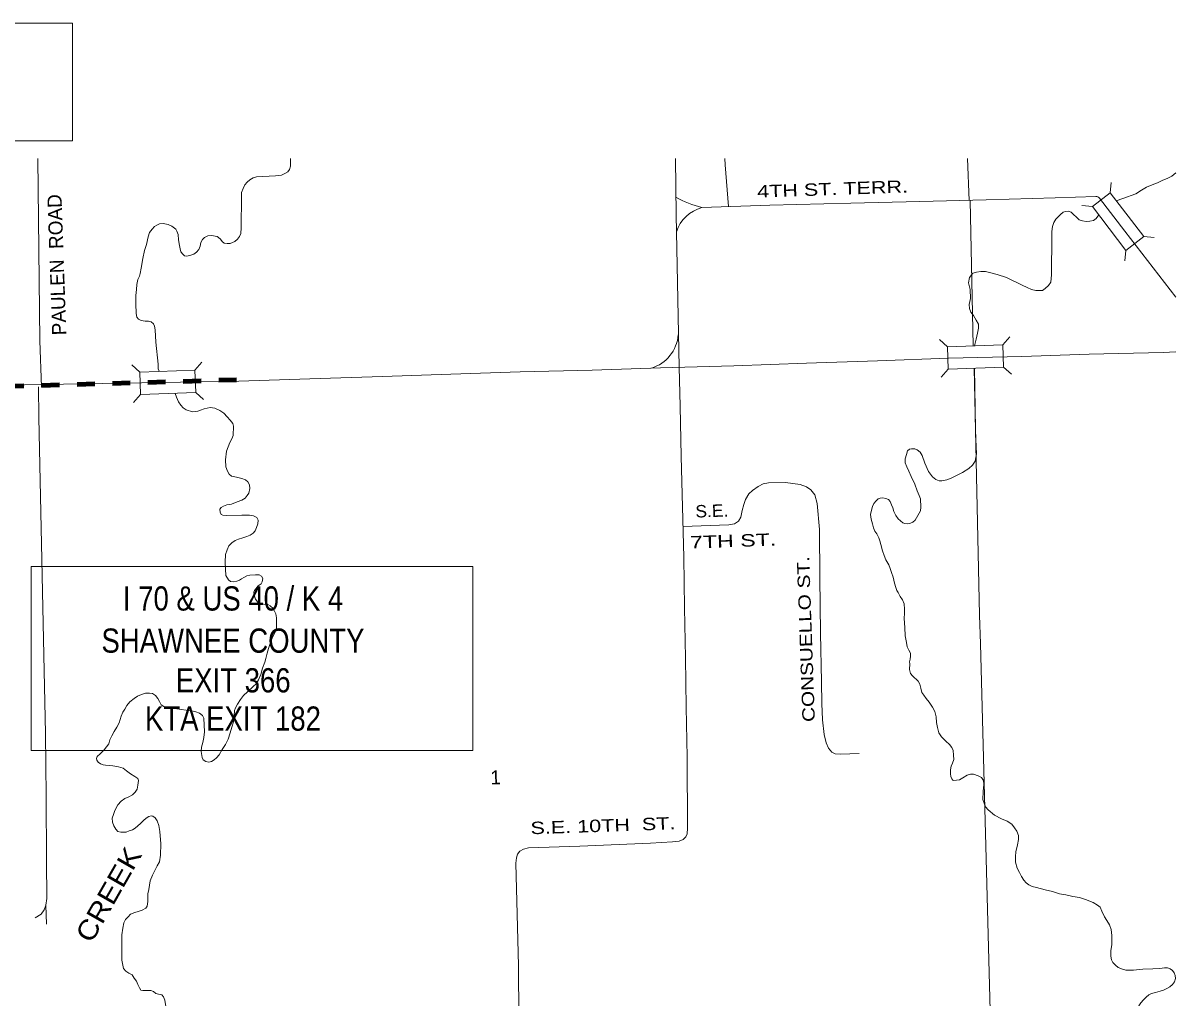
# Model space of a CAD drawing. Extents: x 33535.1 to 33560, y -5910.4 to -5897.8.
# Drawn here: x 33550.86 to 33557.37, y -5904.11 to -5898.61 of the extents above; entities that cross this region are included whole.
import ezdxf
from ezdxf.enums import TextEntityAlignment as Align

# ---------------------------------------------------------------- set-up
doc = ezdxf.new("R2010")
doc.units = 0
doc.header["$LTSCALE"] = 0.032
doc.linetypes.add('SHORT_DASHED', pattern=[2.7, 1.5, -1.2])
for name, color, linetype, lineweight in [('15', 7, 'SHORT_DASHED', 60), ('19', 7, 'Continuous', 13), ('3', 7, 'Continuous', 13), ('60', 7, 'Continuous', 13)]:
    doc.layers.add(name, color=color, linetype=linetype, lineweight=lineweight)
doc.layers.add('43', color=7, linetype='Continuous')

msp = doc.modelspace()

# ---------------------------------------------------------------- linework, layer by layer
at = {"layer": '15', "lineweight": 106}
msp.add_lwpolyline([(33548.156, -5900.751), (33549.763, -5900.687), (33552.121, -5900.62)], dxfattribs=at)
at = {"layer": '3'}
for points in [[(33549.541, -5898.608), (33551.137, -5898.608), (33551.137, -5899.272), (33549.541, -5899.272)], [(33550.903, -5901.676), (33553.396, -5901.676), (33553.396, -5902.713), (33550.903, -5902.713)]]:
    msp.add_lwpolyline(points, close=True, dxfattribs=at)
at = {"layer": '60'}
for p, q in [((33550.941, -5899.372), (33550.952, -5900.402)), ((33554.54, -5899.372), (33554.544, -5899.69)), ((33554.821, -5899.408), (33554.819, -5899.372)), ((33554.821, -5899.408), (33554.84, -5899.644)), ((33556.189, -5899.372), (33556.198, -5899.609)), ((33557.001, -5899.507), (33556.995, -5899.566)), ((33556.222, -5900.429), (33556.204, -5899.609)), ((33557.077, -5899.783), (33556.935, -5899.597)), ((33554.561, -5900.551), (33554.544, -5899.69)), ((33554.69, -5899.649), (33555.073, -5899.636)), ((33556.894, -5899.643), (33556.835, -5899.638)), ((33557.077, -5899.783), (33557.366, -5900.155)), ((33557.244, -5899.819), (33557.184, -5899.813)), ((33557.084, -5899.891), (33557.078, -5899.95)), ((33550.961, -5900.662), (33550.952, -5900.402)), ((33556.076, -5900.435), (33556.032, -5900.395)), ((33556.388, -5900.424), (33556.428, -5900.379)), ((33551.516, -5900.578), (33551.471, -5900.538)), ((33551.828, -5900.567), (33551.867, -5900.522)), ((33556.041, -5900.606), (33556.081, -5900.561)), ((33556.257, -5901.95), (33556.226, -5900.556)), ((33556.437, -5900.59), (33556.393, -5900.551)), ((33551.481, -5900.749), (33551.52, -5900.705)), ((33551.876, -5900.733), (33551.832, -5900.694)), ((33556.257, -5901.95), (33556.263, -5902.111)), ((33556.263, -5902.111), (33556.361, -5905.83)), ((33550.99, -5903.336), (33550.988, -5902.971)), ((33550.989, -5903.695), (33550.987, -5903.586))]:
    msp.add_line(p, q, dxfattribs=at)
for points in [[(33552.367, -5899.372), (33552.368, -5899.376), (33552.367, -5899.415), (33552.361, -5899.435), (33552.352, -5899.448), (33552.335, -5899.458), (33552.317, -5899.466), (33552.282, -5899.471), (33552.175, -5899.476)], [(33552.175, -5899.476), (33552.156, -5899.481), (33552.138, -5899.492), (33552.123, -5899.506), (33552.109, -5899.522), (33552.1, -5899.541), (33552.09, -5899.564), (33552.091, -5899.596), (33552.09, -5899.649)], [(33557.139, -5899.571), (33557.172, -5899.552), (33557.2, -5899.535), (33557.231, -5899.521), (33557.262, -5899.509), (33557.292, -5899.495), (33557.317, -5899.485), (33557.342, -5899.472), (33557.366, -5899.454)], [(33555.073, -5899.636), (33555.53, -5899.625), (33555.92, -5899.616), (33556.294, -5899.606), (33556.685, -5899.595), (33556.914, -5899.587)], [(33557.029, -5899.611), (33557.067, -5899.598), (33557.139, -5899.571)], [(33552.09, -5899.649), (33552.088, -5899.701), (33552.089, -5899.763), (33552.087, -5899.796)], [(33556.664, -5899.973), (33556.665, -5899.865), (33556.665, -5899.784), (33556.669, -5899.756), (33556.677, -5899.734), (33556.688, -5899.715), (33556.714, -5899.689)], [(33556.714, -5899.689), (33556.729, -5899.676), (33556.743, -5899.671), (33556.758, -5899.669), (33556.775, -5899.675), (33556.788, -5899.688), (33556.804, -5899.704), (33556.819, -5899.718), (33556.839, -5899.724), (33556.859, -5899.728), (33556.88, -5899.727), (33556.9, -5899.723), (33556.916, -5899.712), (33556.93, -5899.69)], [(33551.72, -5899.771), (33551.697, -5899.755), (33551.676, -5899.745), (33551.648, -5899.74), (33551.628, -5899.741), (33551.613, -5899.748), (33551.599, -5899.757), (33551.587, -5899.771), (33551.572, -5899.791), (33551.564, -5899.815), (33551.555, -5899.858)], [(33551.72, -5899.771), (33551.726, -5899.783), (33551.733, -5899.802), (33551.735, -5899.831), (33551.74, -5899.864), (33551.744, -5899.882), (33551.749, -5899.899), (33551.759, -5899.912), (33551.769, -5899.921), (33551.782, -5899.923), (33551.804, -5899.919), (33551.822, -5899.912), (33551.837, -5899.901), (33551.849, -5899.887), (33551.857, -5899.867), (33551.862, -5899.846), (33551.87, -5899.829), (33551.882, -5899.818), (33551.9, -5899.809), (33551.921, -5899.807), (33551.953, -5899.812)], [(33552.087, -5899.796), (33552.08, -5899.813), (33552.069, -5899.827), (33552.054, -5899.84), (33552.04, -5899.847), (33552.026, -5899.852), (33552.009, -5899.853), (33551.993, -5899.851), (33551.982, -5899.841), (33551.972, -5899.827), (33551.961, -5899.818), (33551.953, -5899.812)], [(33551.555, -5899.858), (33551.544, -5899.891), (33551.534, -5899.937), (33551.525, -5899.992)], [(33551.525, -5899.992), (33551.519, -5900.021), (33551.514, -5900.036)], [(33556.207, -5900.162), (33556.205, -5900.112), (33556.195, -5900.075), (33556.201, -5900.044), (33556.22, -5900.02), (33556.24, -5900.014), (33556.265, -5900.01), (33556.29, -5900.01), (33556.321, -5900.017), (33556.357, -5900.027), (33556.41, -5900.044), (33556.498, -5900.087)], [(33556.498, -5900.087), (33556.526, -5900.101), (33556.55, -5900.111), (33556.575, -5900.117), (33556.595, -5900.118), (33556.613, -5900.117), (33556.628, -5900.107), (33556.646, -5900.09), (33556.659, -5900.07), (33556.664, -5900.03), (33556.664, -5899.973)], [(33551.514, -5900.036), (33551.506, -5900.056), (33551.5, -5900.083), (33551.497, -5900.111), (33551.495, -5900.145), (33551.494, -5900.193), (33551.496, -5900.248)], [(33556.229, -5900.429), (33556.239, -5900.392), (33556.246, -5900.358), (33556.252, -5900.33), (33556.251, -5900.307), (33556.239, -5900.285), (33556.223, -5900.259), (33556.208, -5900.24), (33556.2, -5900.22), (33556.199, -5900.197), (33556.207, -5900.162)], [(33551.496, -5900.248), (33551.5, -5900.268), (33551.509, -5900.28), (33551.525, -5900.287), (33551.547, -5900.29), (33551.566, -5900.291), (33551.581, -5900.295), (33551.594, -5900.306), (33551.6, -5900.318), (33551.603, -5900.34), (33551.607, -5900.41), (33551.62, -5900.534)], [(33550.094, -5900.664), (33552.076, -5900.63), (33552.476, -5900.617), (33552.886, -5900.603), (33553.272, -5900.59), (33553.663, -5900.577), (33554.071, -5900.567), (33554.456, -5900.554), (33554.87, -5900.543), (33555.28, -5900.528), (33555.681, -5900.515), (33556.082, -5900.499), (33556.496, -5900.49), (33556.877, -5900.477), (33557.294, -5900.467), (33557.366, -5900.463)], [(33551.62, -5900.534), (33551.621, -5900.562), (33551.628, -5900.574)], [(33554.4, -5903.236), (33554.523, -5903.23), (33554.562, -5903.225), (33554.584, -5903.216), (33554.599, -5903.202), (33554.607, -5903.184), (33554.609, -5903.152), (33554.606, -5902.752), (33554.601, -5902.469), (33554.597, -5902.191), (33554.591, -5901.909), (33554.587, -5901.622), (33554.581, -5901.338), (33554.573, -5901.055), (33554.568, -5900.77), (33554.561, -5900.551)], [(33556.235, -5900.901), (33556.23, -5900.667), (33556.229, -5900.556)], [(33550.988, -5902.971), (33550.984, -5902.618), (33550.984, -5902.618), (33550.976, -5902.264), (33550.97, -5901.906), (33550.961, -5901.547), (33550.955, -5901.191), (33550.947, -5900.834), (33550.944, -5900.662)], [(33551.717, -5900.698), (33551.724, -5900.72), (33551.735, -5900.745), (33551.748, -5900.764), (33551.762, -5900.779), (33551.779, -5900.791), (33551.815, -5900.802)], [(33551.815, -5900.802), (33551.831, -5900.801), (33551.845, -5900.799), (33551.86, -5900.792), (33551.879, -5900.785), (33551.897, -5900.781), (33551.913, -5900.778)], [(33552.046, -5900.884), (33552.042, -5900.868), (33552.027, -5900.849), (33552.009, -5900.83), (33551.991, -5900.81), (33551.969, -5900.794), (33551.94, -5900.782), (33551.913, -5900.778)], [(33552.006, -5901.025), (33552.015, -5900.999), (33552.025, -5900.976), (33552.037, -5900.954), (33552.043, -5900.936), (33552.046, -5900.884)], [(33556.161, -5901.144), (33556.196, -5901.122), (33556.217, -5901.104), (33556.233, -5901.08), (33556.241, -5901.039), (33556.237, -5900.957), (33556.235, -5900.901)], [(33552.035, -5901.165), (33552.021, -5901.155), (33552.011, -5901.137), (33552.003, -5901.112), (33552, -5901.073), (33552.006, -5901.025)], [(33555.905, -5901.249), (33555.892, -5901.211), (33555.871, -5901.167), (33555.858, -5901.138), (33555.846, -5901.112), (33555.838, -5901.09), (33555.837, -5901.067), (33555.845, -5901.044), (33555.851, -5901.023), (33555.861, -5901.014), (33555.874, -5901.012), (33555.891, -5901.011), (33555.906, -5901.016), (33555.922, -5901.03), (33555.933, -5901.049), (33555.949, -5901.092), (33555.969, -5901.139), (33555.992, -5901.17), (33556.011, -5901.184), (33556.029, -5901.191), (33556.045, -5901.191), (33556.073, -5901.186), (33556.097, -5901.176), (33556.161, -5901.144)], [(33551.968, -5901.352), (33551.976, -5901.343), (33551.99, -5901.335), (33552.007, -5901.328), (33552.034, -5901.323), (33552.067, -5901.31), (33552.092, -5901.301), (33552.111, -5901.29), (33552.123, -5901.275), (33552.133, -5901.262), (33552.137, -5901.236), (33552.135, -5901.214), (33552.127, -5901.198), (33552.113, -5901.187), (33552.092, -5901.179), (33552.063, -5901.172), (33552.035, -5901.165)], [(33555.008, -5901.223), (33554.975, -5901.247), (33554.955, -5901.266), (33554.936, -5901.298), (33554.926, -5901.326), (33554.918, -5901.359), (33554.909, -5901.396), (33554.897, -5901.42), (33554.874, -5901.434), (33554.842, -5901.441), (33554.583, -5901.45)], [(33555.008, -5901.223), (33555.036, -5901.209), (33555.066, -5901.204), (33555.161, -5901.201), (33555.244, -5901.213), (33555.28, -5901.225), (33555.305, -5901.242), (33555.328, -5901.271), (33555.341, -5901.32), (33555.354, -5901.467), (33555.356, -5901.74), (33555.359, -5902.052), (33555.365, -5902.326)], [(33555.905, -5901.249), (33555.916, -5901.274), (33555.924, -5901.293), (33555.926, -5901.34), (33555.923, -5901.361), (33555.901, -5901.401)], [(33555.768, -5901.345), (33555.76, -5901.327), (33555.752, -5901.309), (33555.743, -5901.298), (33555.728, -5901.291), (33555.712, -5901.288), (33555.697, -5901.289), (33555.685, -5901.294), (33555.673, -5901.304), (33555.661, -5901.32), (33555.653, -5901.337), (33555.647, -5901.357), (33555.642, -5901.382)], [(33552.157, -5901.488), (33552.167, -5901.474), (33552.176, -5901.455), (33552.183, -5901.435), (33552.184, -5901.413), (33552.177, -5901.398), (33552.159, -5901.389), (33552.136, -5901.386), (33552.092, -5901.386), (33552.007, -5901.388), (33551.986, -5901.386), (33551.976, -5901.381), (33551.97, -5901.369), (33551.968, -5901.352)], [(33555.642, -5901.382), (33555.646, -5901.409), (33555.653, -5901.435), (33555.659, -5901.458), (33555.666, -5901.475), (33555.677, -5901.491), (33555.688, -5901.513), (33555.695, -5901.531)], [(33555.901, -5901.401), (33555.893, -5901.413), (33555.88, -5901.425), (33555.868, -5901.431), (33555.852, -5901.434), (33555.836, -5901.433), (33555.825, -5901.428), (33555.811, -5901.417), (33555.797, -5901.406), (33555.784, -5901.387), (33555.774, -5901.365), (33555.768, -5901.345)], [(33552.02, -5901.558), (33552.036, -5901.542), (33552.055, -5901.529), (33552.074, -5901.521), (33552.098, -5901.514), (33552.12, -5901.506), (33552.14, -5901.498), (33552.157, -5901.488)], [(33552.003, -5901.727), (33552, -5901.691), (33551.999, -5901.65), (33552, -5901.607), (33552.009, -5901.581), (33552.02, -5901.558)], [(33555.695, -5901.531), (33555.7, -5901.552), (33555.71, -5901.587), (33555.719, -5901.614), (33555.729, -5901.637), (33555.745, -5901.665)], [(33555.745, -5901.665), (33555.753, -5901.686), (33555.761, -5901.709), (33555.769, -5901.736), (33555.778, -5901.769)], [(33552.201, -5901.773), (33552.208, -5901.761), (33552.212, -5901.743), (33552.204, -5901.73), (33552.19, -5901.722), (33552.17, -5901.723), (33552.137, -5901.725), (33552.12, -5901.728), (33552.103, -5901.738), (33552.09, -5901.745), (33552.079, -5901.753), (33552.065, -5901.758), (33552.047, -5901.761), (33552.029, -5901.76), (33552.017, -5901.751), (33552.003, -5901.727)], [(33552.269, -5901.912), (33552.253, -5901.897), (33552.239, -5901.889), (33552.215, -5901.887), (33552.199, -5901.884), (33552.182, -5901.876), (33552.17, -5901.859), (33552.162, -5901.837), (33552.16, -5901.821), (33552.165, -5901.81), (33552.185, -5901.785), (33552.201, -5901.773)], [(33555.778, -5901.769), (33555.785, -5901.793), (33555.79, -5901.81), (33555.797, -5901.822)], [(33555.833, -5901.916), (33555.831, -5901.886), (33555.822, -5901.864), (33555.81, -5901.844), (33555.797, -5901.822)], [(33552.271, -5902.062), (33552.282, -5902.042), (33552.288, -5902.023), (33552.289, -5901.996), (33552.289, -5901.965), (33552.285, -5901.942), (33552.269, -5901.912)], [(33555.835, -5902.02), (33555.832, -5901.968), (33555.834, -5901.938), (33555.833, -5901.916)], [(33555.844, -5902.105), (33555.838, -5902.067), (33555.835, -5902.02)], [(33552.228, -5902.195), (33552.235, -5902.164), (33552.243, -5902.138), (33552.25, -5902.115), (33552.257, -5902.097), (33552.271, -5902.062)], [(33555.862, -5902.214), (33555.865, -5902.199), (33555.867, -5902.182), (33555.867, -5902.165), (33555.859, -5902.147), (33555.849, -5902.128), (33555.844, -5902.105)], [(33552.157, -5902.353), (33552.173, -5902.338), (33552.187, -5902.315), (33552.2, -5902.285), (33552.209, -5902.249), (33552.222, -5902.216), (33552.228, -5902.195)], [(33555.879, -5902.293), (33555.868, -5902.28), (33555.862, -5902.256), (33555.863, -5902.224), (33555.862, -5902.214)], [(33555.972, -5902.442), (33555.956, -5902.421), (33555.942, -5902.402), (33555.932, -5902.386), (33555.925, -5902.362), (33555.92, -5902.34), (33555.911, -5902.322), (33555.879, -5902.293)], [(33552.049, -5902.52), (33552.051, -5902.489), (33552.056, -5902.474), (33552.068, -5902.452), (33552.085, -5902.426), (33552.102, -5902.404), (33552.124, -5902.382), (33552.157, -5902.353)], [(33555.365, -5902.326), (33555.367, -5902.448), (33555.371, -5902.54)], [(33551.412, -5902.521), (33551.421, -5902.498), (33551.432, -5902.481), (33551.444, -5902.46), (33551.461, -5902.44), (33551.485, -5902.42)], [(33551.485, -5902.42), (33551.504, -5902.407), (33551.527, -5902.397), (33551.548, -5902.391), (33551.571, -5902.39), (33551.589, -5902.393), (33551.605, -5902.404), (33551.618, -5902.42), (33551.628, -5902.438), (33551.637, -5902.456), (33551.653, -5902.465), (33551.689, -5902.476)], [(33551.689, -5902.476), (33551.726, -5902.479), (33551.751, -5902.483), (33551.779, -5902.487), (33551.81, -5902.49), (33551.832, -5902.496), (33551.854, -5902.503), (33551.87, -5902.516), (33551.878, -5902.531), (33551.881, -5902.609)], [(33556.027, -5902.614), (33556.02, -5902.584), (33556.015, -5902.556), (33556.012, -5902.524), (33556.004, -5902.494), (33555.992, -5902.47), (33555.972, -5902.442)], [(33551.341, -5902.676), (33551.348, -5902.654), (33551.358, -5902.631), (33551.371, -5902.606), (33551.387, -5902.582), (33551.401, -5902.558), (33551.412, -5902.521)], [(33552.016, -5902.65), (33552.027, -5902.614), (33552.037, -5902.583), (33552.046, -5902.552), (33552.049, -5902.52)], [(33555.371, -5902.54), (33555.38, -5902.623), (33555.391, -5902.671), (33555.404, -5902.701), (33555.424, -5902.723), (33555.442, -5902.733), (33555.473, -5902.735), (33555.577, -5902.731)], [(33551.881, -5902.609), (33551.878, -5902.641), (33551.873, -5902.669), (33551.865, -5902.696), (33551.863, -5902.72), (33551.869, -5902.754)], [(33556.111, -5902.74), (33556.108, -5902.714), (33556.101, -5902.697), (33556.088, -5902.68), (33556.067, -5902.662), (33556.042, -5902.637), (33556.027, -5902.614)], [(33551.323, -5902.797), (33551.309, -5902.795), (33551.295, -5902.79), (33551.281, -5902.78), (33551.274, -5902.769), (33551.272, -5902.759), (33551.275, -5902.748), (33551.293, -5902.733), (33551.315, -5902.711), (33551.341, -5902.676)], [(33551.869, -5902.754), (33551.874, -5902.767), (33551.89, -5902.776), (33551.907, -5902.78), (33551.922, -5902.776), (33551.936, -5902.767), (33551.95, -5902.756), (33551.964, -5902.738), (33551.982, -5902.709), (33552, -5902.68), (33552.016, -5902.65)], [(33556.127, -5902.882), (33556.113, -5902.883), (33556.106, -5902.881), (33556.101, -5902.873), (33556.096, -5902.86), (33556.094, -5902.846), (33556.094, -5902.823), (33556.097, -5902.802), (33556.105, -5902.786), (33556.112, -5902.764), (33556.111, -5902.74)], [(33551.506, -5902.909), (33551.509, -5902.884), (33551.505, -5902.872), (33551.489, -5902.86), (33551.464, -5902.845), (33551.441, -5902.829), (33551.423, -5902.814), (33551.397, -5902.806), (33551.365, -5902.801), (33551.323, -5902.797)], [(33556.305, -5903.049), (33556.291, -5903.032), (33556.276, -5902.99), (33556.277, -5902.946), (33556.281, -5902.906), (33556.279, -5902.884), (33556.268, -5902.867), (33556.25, -5902.856), (33556.223, -5902.848), (33556.207, -5902.848), (33556.188, -5902.853), (33556.163, -5902.868), (33556.144, -5902.88), (33556.128, -5902.882), (33556.127, -5902.882)], [(33551.393, -5903.021), (33551.412, -5903), (33551.433, -5902.985), (33551.455, -5902.975), (33551.475, -5902.964), (33551.49, -5902.949), (33551.502, -5902.932), (33551.506, -5902.909)], [(33551.41, -5903.175), (33551.392, -5903.171), (33551.381, -5903.157), (33551.37, -5903.14), (33551.362, -5903.119), (33551.361, -5903.095), (33551.368, -5903.075), (33551.376, -5903.053), (33551.393, -5903.021)], [(33556.472, -5903.246), (33556.477, -5903.217), (33556.477, -5903.193), (33556.468, -5903.17), (33556.455, -5903.15), (33556.44, -5903.13), (33556.414, -5903.113), (33556.381, -5903.099), (33556.342, -5903.078), (33556.305, -5903.049)], [(33551.629, -5903.172), (33551.624, -5903.138), (33551.614, -5903.11), (33551.604, -5903.093), (33551.591, -5903.084), (33551.581, -5903.083), (33551.567, -5903.086), (33551.552, -5903.096), (33551.537, -5903.109), (33551.521, -5903.125), (33551.506, -5903.14), (33551.49, -5903.152), (33551.475, -5903.162), (33551.456, -5903.168), (33551.44, -5903.174), (33551.41, -5903.175)], [(33551.628, -5903.342), (33551.634, -5903.305), (33551.635, -5903.24), (33551.629, -5903.172)], [(33553.64, -5903.349), (33553.643, -5903.32), (33553.649, -5903.299), (33553.662, -5903.283), (33553.682, -5903.271), (33553.711, -5903.264), (33554, -5903.253), (33554.4, -5903.236)], [(33556.461, -5903.345), (33556.46, -5903.313), (33556.463, -5903.285), (33556.472, -5903.246)], [(33550.99, -5903.336), (33550.992, -5903.55), (33550.987, -5903.586), (33550.977, -5903.613), (33550.96, -5903.637), (33550.926, -5903.658)], [(33551.576, -5903.45), (33551.588, -5903.418), (33551.601, -5903.391), (33551.615, -5903.365), (33551.628, -5903.342)], [(33553.671, -5904.799), (33553.663, -5904.508), (33553.657, -5904.22), (33553.654, -5903.929), (33553.647, -5903.638), (33553.64, -5903.349)], [(33556.494, -5903.426), (33556.482, -5903.402), (33556.469, -5903.378), (33556.461, -5903.345)], [(33551.529, -5903.616), (33551.55, -5903.604), (33551.558, -5903.592), (33551.561, -5903.567), (33551.561, -5903.523), (33551.567, -5903.499), (33551.576, -5903.45)], [(33556.579, -5903.488), (33556.555, -5903.482), (33556.536, -5903.472), (33556.52, -5903.461), (33556.507, -5903.445), (33556.494, -5903.426)], [(33556.708, -5903.522), (33556.67, -5903.51), (33556.627, -5903.5), (33556.579, -5903.488)], [(33556.855, -5903.554), (33556.821, -5903.544), (33556.784, -5903.538), (33556.744, -5903.529), (33556.708, -5903.522)], [(33556.948, -5903.621), (33556.938, -5903.599), (33556.924, -5903.586), (33556.899, -5903.572), (33556.855, -5903.554)], [(33551.416, -5903.755), (33551.42, -5903.717), (33551.427, -5903.686), (33551.436, -5903.668), (33551.45, -5903.652), (33551.464, -5903.637), (33551.489, -5903.628), (33551.508, -5903.622), (33551.529, -5903.616)], [(33557.001, -5903.724), (33556.991, -5903.698), (33556.976, -5903.674), (33556.962, -5903.652), (33556.948, -5903.621)], [(33557.005, -5903.808), (33557.005, -5903.759), (33557.001, -5903.724)], [(33551.415, -5903.897), (33551.416, -5903.83), (33551.416, -5903.755)], [(33557.039, -5903.938), (33557.025, -5903.925), (33557.01, -5903.91), (33557.003, -5903.896), (33556.998, -5903.874), (33556.999, -5903.844), (33557.005, -5903.808)], [(33551.533, -5904.069), (33551.523, -5904.067), (33551.515, -5904.053), (33551.506, -5904.035), (33551.497, -5904.016), (33551.485, -5903.998), (33551.473, -5903.981), (33551.454, -5903.97), (33551.437, -5903.96), (33551.424, -5903.944), (33551.415, -5903.897)], [(33557.18, -5903.949), (33557.126, -5903.954), (33557.083, -5903.954), (33557.065, -5903.949), (33557.039, -5903.938)], [(33557.363, -5904.001), (33557.362, -5903.984), (33557.356, -5903.969), (33557.346, -5903.956), (33557.334, -5903.947), (33557.318, -5903.941), (33557.301, -5903.94), (33557.275, -5903.944), (33557.235, -5903.947), (33557.18, -5903.949)], [(33557.228, -5904.085), (33557.251, -5904.079), (33557.276, -5904.073), (33557.295, -5904.067), (33557.315, -5904.058), (33557.332, -5904.047), (33557.346, -5904.034), (33557.358, -5904.02), (33557.363, -5904.001)], [(33551.664, -5904.158), (33551.658, -5904.123), (33551.651, -5904.104), (33551.641, -5904.093), (33551.623, -5904.089), (33551.608, -5904.086), (33551.594, -5904.075), (33551.578, -5904.068), (33551.533, -5904.069)], [(33557.228, -5904.085), (33557.213, -5904.093), (33557.197, -5904.106), (33557.182, -5904.121), (33557.167, -5904.138), (33557.156, -5904.155), (33557.15, -5904.17), (33557.145, -5904.188), (33557.144, -5904.212)]]:
    msp.add_lwpolyline(points, dxfattribs=at)
for points in [[(33557.084, -5899.891), (33556.894, -5899.643), (33556.995, -5899.566), (33557.184, -5899.813)], [(33556.076, -5900.435), (33556.388, -5900.424), (33556.393, -5900.551), (33556.081, -5900.561)], [(33551.516, -5900.578), (33551.828, -5900.567), (33551.832, -5900.694), (33551.52, -5900.705)]]:
    msp.add_lwpolyline(points, close=True, dxfattribs=at)
for centre, radius, start, end in [((33554.84563, -5899.03728), 0.63126, 241.3223, 255.70947), ((33556.91483, -5899.61133), 0.025, 36.99202, 92), ((33554.74608, -5899.85219), 0.21083, 105.48101, 162.0243), ((33554.34211, -5900.3497), 0.21526, 287.06129, 355.07872)]:
    msp.add_arc(centre, radius, start, end, dxfattribs=at)

# ---------------------------------------------------------------- texts
at = {"layer": '19', "width": 0.85}
for s, p in [('I 70 & US 40 / K 4', (33552.043, -5901.924)), ('SHAWNEE COUNTY', (33552.0425, -5902.162)), ('EXIT 366', (33552.044, -5902.386)), ('KTA EXIT 182', (33552.0425, -5902.602))]:
    msp.add_text(s, height=0.1367, dxfattribs=at).set_placement(p, align=Align.CENTER)
at = {"layer": '43'}
msp.add_text('PAULEN  ROAD', height=0.08, rotation=92, dxfattribs=at).set_placement((33551.08813, -5899.9709), align=Align.CENTER)
at = {"layer": '60'}
for s, height, rotation, width, p in [('4TH ST. TERR.', 0.07, 2, 1.3, (33555.42878, -5899.57899)), ('S.E. ', 0.07, 2, 1.05, (33554.76078, -5901.39561)), ('7TH ST.', 0.07, 2, 1.4, (33554.86728, -5901.56557)), ('CONSUELLO ST.', 0.07, 92, 1.25, (33555.31158, -5902.08372)), ('S.E. 10TH  ST.', 0.07, 2, 1.3, (33554.13228, -5903.17266)), ('CREEK', 0.11, 60.31, 1.15, (33551.38782, -5903.55424))]:
    msp.add_text(s, height=height, rotation=rotation, dxfattribs=dict(at, width=width)).set_placement(p, align=Align.CENTER)
msp.add_text('1', height=0.079, rotation=2, dxfattribs=at).set_placement((33553.52662, -5902.90497), align=Align.CENTER)

doc.saveas('drawing.dxf')
